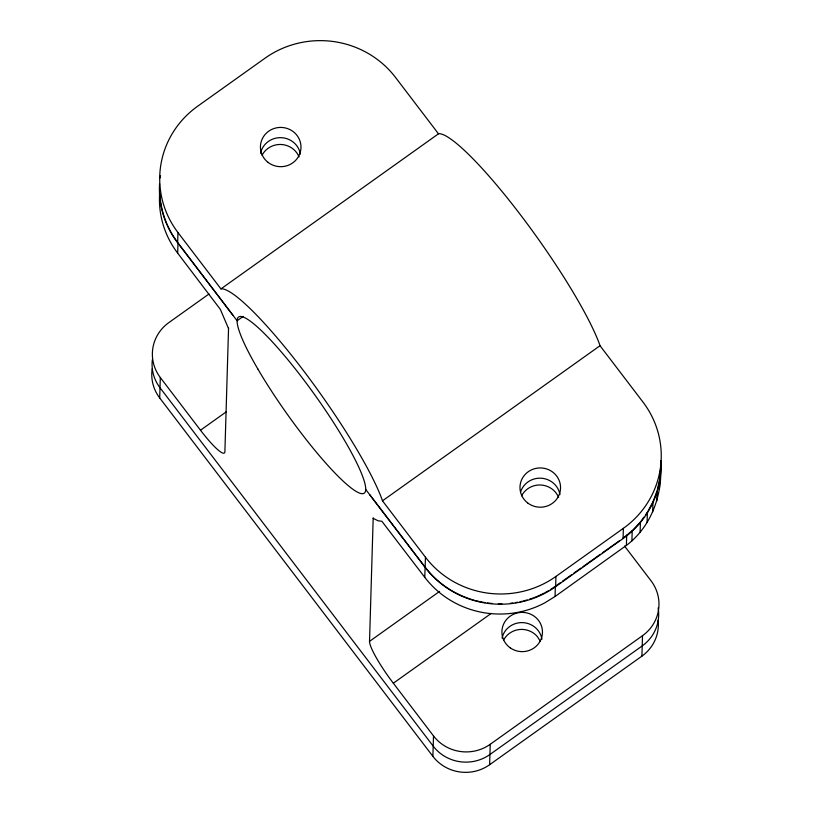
<?xml version="1.0" encoding="UTF-8"?>
<svg xmlns="http://www.w3.org/2000/svg" width="813" height="813" viewBox="0 0 813 813"><rect width="100%" height="100%" fill="white"/><g stroke="black" fill="none" stroke-linecap="round" stroke-linejoin="round"><path stroke-width="1.22" d="M658.113 620.177A40.569 39.258 1.7 0 1 641.914 656.142L489.629 764.718A40.569 39.258 1.7 0 1 432.902 756.364L159.704 397.953L160.303 377.517A40.569 39.258 1.7 0 1 168.83 322.619L208.961 294.011M243.311 316.348L237.122 320.759L177.661 242.752L177.966 232.528A93.312 90.294 1.7 0 1 197.579 106.279L265.008 58.201A93.312 90.294 1.7 0 1 395.504 77.418L438.481 133.799L439.03 133.657A141.99 22.083 54.5 0 1 520.005 214.205A141.99 22.083 54.5 0 1 599.516 344.194L600.014 345.718L642.992 402.089A93.312 90.294 1.7 0 1 623.378 528.338L623.073 538.562L555.645 586.651A93.312 90.294 1.7 0 1 425.148 567.423L365.687 489.426M228.544 328.594L220.333 309.357L177.681 253.138L177.986 242.924L233.107 315.485M228.555 328.106L224.896 451.622A40.569 6.311 54.5 0 1 200.486 430.219L160.303 377.517M432.902 756.364L433.502 735.917L393.329 683.215A40.569 6.311 54.5 0 1 369.529 641.366L373.187 517.851M660.563 463.857C662.839 494.446 651.365 526.631 626.396 545.411L555.055 596.498L544.801 602.85A93.16 90.152 1.7 0 1 424.772 577.311L425.453 557.21L382.476 500.828L381.978 499.304A141.99 22.083 54.5 0 0 302.466 369.315A141.99 22.083 54.5 0 0 221.492 288.767L220.943 288.91L177.966 232.528M489.629 764.718L490.239 744.281L642.514 635.695A40.569 39.258 1.7 0 0 651.04 580.807L624.506 546.001M555.055 596.498L555.35 586.275L560.472 582.636M555.645 586.651L555.94 576.427L623.378 528.338M626.396 545.411L626.701 535.198M631.904 540.919L632.209 530.706L640.42 521.976L640.116 532.2M641.914 656.142L642.514 635.695M647.077 522.515L647.382 512.292L652.981 501.804L657.117 490.696L656.813 500.92M652.676 512.027L652.981 501.804M659.414 489.385L659.678 480.3M659.709 479.162L660.735 467.394M657.371 489.548L659.455 480.32M641.111 521.011L643.906 517.139M645.298 515.198L647.382 512.292M622.88 538.308L632.209 530.706M220.943 288.91L438.481 133.799M200.486 430.219L226.258 411.845M382.476 500.828L600.014 345.718M369.529 641.366L439.63 591.376M393.329 683.215L491.276 613.378M562.515 581.183L571.722 574.649M573.775 573.195L580.929 568.104M582.982 566.651L600.37 554.293M602.423 552.84L619.811 540.493M373.177 518.338L378.045 520.757L381.866 521.275L424.772 577.311M369.702 494.69L425.077 567.088A93.16 90.152 1.7 0 0 474.253 600.248M540.218 641.122L537.464 636.742A20.284 19.634 1.7 0 0 503.613 640.075M660.197 472.902L660.43 477.617M502.048 638.093A20.284 19.634 1.7 0 1 522.434 622.606A20.284 19.634 1.7 0 1 541.925 639.221M658.124 607.921A40.569 39.258 1.7 0 1 642.209 645.918L489.934 754.494A40.569 39.258 1.7 0 1 433.197 746.141L160.009 387.74A40.569 39.258 1.7 0 1 152.377 359.58M159.704 397.953A40.569 39.258 1.7 0 1 152.214 368.777M555.94 576.427A93.312 90.294 1.7 0 1 425.453 557.21M177.661 242.752A93.312 90.294 1.7 0 1 159.561 183.88M160.11 177.986A93.312 90.294 1.7 0 1 160.446 175.649M660.776 460.565A93.312 90.294 1.7 0 1 623.073 538.562M260.516 153.311A20.284 19.634 1.7 0 1 280.759 137.651A20.284 19.634 1.7 0 1 300.404 154.094M520.615 491.835A20.284 19.634 1.7 0 1 541.387 478.217A20.284 19.634 1.7 0 1 559.964 494.609M262.04 155.283A20.284 19.634 1.7 0 1 281.085 144.48A20.284 19.634 1.7 0 1 299.072 156.939M177.264 241.969A93.16 90.152 1.7 0 1 159.856 193.575M490.239 744.281A40.569 39.258 1.7 0 1 433.502 735.917M555.35 586.275A93.16 90.152 1.7 0 1 550.34 589.608M548.267 590.858A93.16 90.152 1.7 0 1 545.106 592.626M544.029 593.185A93.16 90.152 1.7 0 1 534.08 597.626M532.942 598.053A93.16 90.152 1.7 0 1 529.497 599.232M527.17 599.943A93.16 90.152 1.7 0 1 523.643 600.898M522.464 601.193A93.16 90.152 1.7 0 1 520.096 601.722M517.708 602.199A93.16 90.152 1.7 0 1 515.31 602.616M512.891 602.972A93.16 90.152 1.7 0 1 510.473 603.256M501.956 603.795A93.16 90.152 1.7 0 1 498.308 603.795M492.221 603.48A93.16 90.152 1.7 0 1 487.363 602.951M484.965 602.596A93.16 90.152 1.7 0 1 475.432 600.573M177.681 253.138A93.16 90.152 1.7 0 1 159.602 194.358M521.6 495.808A20.284 19.634 1.7 0 1 540.655 484.995A20.284 19.634 1.7 0 1 558.633 497.465M257.792 368.919A108.19 16.829 54.5 0 0 364.112 493.247A108.19 16.829 54.5 0 0 282.314 353.106A108.19 16.829 54.5 0 0 257.792 368.919M268.056 162.376A20.284 19.634 1.7 0 0 300.759 150.009A20.284 19.634 1.7 0 0 273.28 128.769A20.284 19.634 1.7 0 0 268.056 162.376M527.617 502.901A20.284 19.634 1.7 0 0 560.32 490.524A20.284 19.634 1.7 0 0 532.84 469.284A20.284 19.634 1.7 0 0 527.617 502.901M510.239 647.849A20.284 19.634 1.7 0 0 542.352 634.13A20.284 19.634 1.7 0 0 513.958 614.049A20.284 19.634 1.7 0 0 510.239 647.849"/></g></svg>
